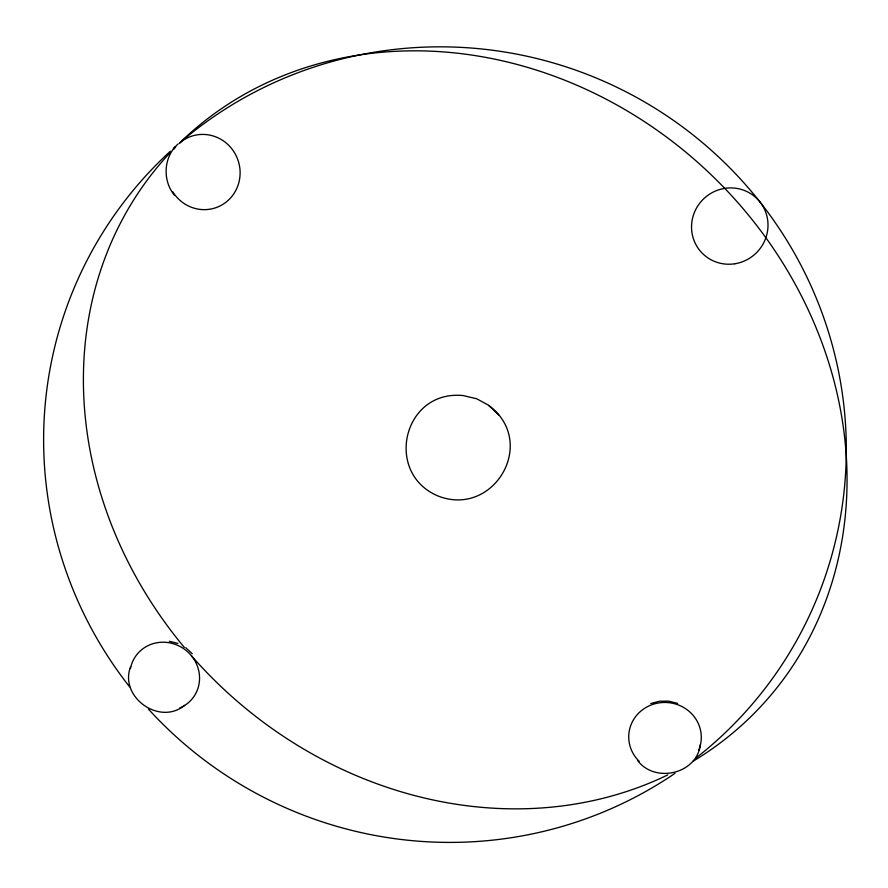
<?xml version="1.0" encoding="UTF-8"?>
<svg xmlns="http://www.w3.org/2000/svg" width="888" height="888" viewBox="0 0 888 888"><rect width="100%" height="100%" fill="white"/><g stroke="black" fill="none" stroke-linecap="round" stroke-linejoin="round"><path stroke-width="1.33" d="M130.603 666.666C118.914 696.947 159.618 726.084 184.549 705.338M700.41 744.422C697.102 773.814 655.3 783.693 637.75 760.716M178.255 143.812C163.514 156.521 162.16 180.331 174.437 195.182M650.804 703.529L659.584 701.209L668.708 701.154L677.555 703.363M169.308 641.258L177.9 643.412M488.378 405.128L476.778 398.801L463.236 395.571C402.73 389.432 383.561 474.148 438.872 496.325C494.494 517.171 538.039 441.88 488.733 405.428L498.723 414.907M185.725 647.674L192.252 653.723M667.776 774.902A404.839 354.323 43.4 0 1 191.431 655.755M184.371 647.474A404.839 354.323 43.4 0 1 169.919 152.903M696.048 757.964A402.575 396.536 26.9 0 0 752.158 192.363A402.575 396.536 26.9 0 0 179.609 142.99A404.839 354.323 43.4 0 1 746.586 212.831A404.839 354.323 43.4 0 1 693.151 761.183M674.991 773.348A402.575 396.536 26.9 0 1 148.329 708.968M129.637 686.879A402.575 396.536 26.9 0 1 170.341 151.238M173.404 148.451A402.575 396.536 26.9 0 1 175.469 146.62M179.609 142.99A37.751 36.486 70.8 0 1 232.29 149.417A37.751 36.486 70.8 0 1 224.831 203.063A37.751 36.486 70.8 0 1 172.816 191.908M174.026 149.062A37.751 36.486 70.8 0 1 175.735 146.886M639.171 761.316A36.286 34.665 3.7 0 1 636.274 715.784A36.286 34.665 3.7 0 1 683.083 707.159A36.286 34.665 3.7 0 1 698.623 750.36M130.458 668.597A35.42 33.644 35.2 0 1 185.925 650.338A35.42 33.644 35.2 0 1 179.742 708.047M734.887 263.758A38.65 37.729 -42.7 0 0 760.028 202.031A38.65 37.729 -42.7 0 0 694.405 212.432A38.65 37.729 -42.7 0 0 734.887 263.758"/></g></svg>
